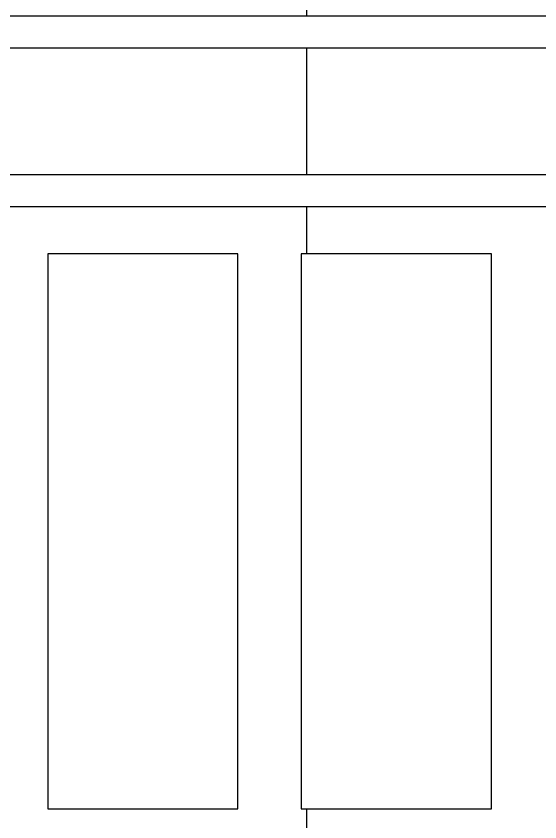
# Model space of a CAD drawing. Header units: millimetres. Extents: x -853432 to -773672, y -18171 to 22484.
# Drawn here: x -830282 to -829456, y -3692 to -2421 of the extents above; entities that cross this region are included whole.
import ezdxf
from ezdxf.xclip import XClip

# ---------------------------------------------------------------- set-up
doc = ezdxf.new("R2010")
doc.units = ezdxf.units.MM
doc.header["$XCLIPFRAME"] = 0
for name, color, linetype in [('000 - WIPEOUT', 250, 'Continuous'), ('A04_TUBE SERIES', 2, 'Continuous'), ('A11_ALU.SOLID SHEET', 2, 'Continuous')]:
    doc.layers.add(name, color=color, linetype=linetype)
doc.layers.add('A-ANNO-NOTE', color=3, linetype='Continuous', lineweight=25)

# ---------------------------------------------------------------- blocks, each defined once
blk = doc.blocks.new('*U1567')
at = {"color": 3}
for points in [[(-437.5, -3050), (437.5, -3050), (437.5, -3350), (-437.5, -3350)], [(-437.5, -3450), (437.5, -3450), (437.5, -3750), (-437.5, -3750)]]:
    blk.add_wipeout(points, dxfattribs=at).dxf.layer = '000 - WIPEOUT'
at = {"layer": 'A11_ALU.SOLID SHEET', "color": 0, "linetype": 'ByBlock'}
for points in [[(-437.5, -3350), (437.5, -3350), (437.5, -3050), (-437.5, -3050)], [(-437.5, -3750), (437.5, -3750), (437.5, -3450), (-437.5, -3450)]]:
    blk.add_lwpolyline(points, close=True, dxfattribs=at)
blk = doc.blocks.new('*U1697')
at = {"layer": 'A11_ALU.SOLID SHEET', "color": 0, "linetype": 'ByBlock', "rotation": 90}
blk.add_blockref('*U1567', (-88600, -6813), dxfattribs=at)
blk = doc.blocks.new('*U1107')
blk.add_attdef('EXTR.OVL-LENGTH_', (-25, -59.1), '', height=5)
blk.add_wipeout([(-25, 25), (25, -25), (25, 10722.5), (-25, 10722.5)]).dxf.layer = '000 - WIPEOUT'
at = {"layer": 'A04_TUBE SERIES', "color": 0}
blk.add_lwpolyline([(-25, 25), (25, -25), (25, 10722.5), (-25, 10722.5)], close=True, dxfattribs=at)
blk = doc.blocks.new('*U1117')
blk.add_attdef('EXTR.OVL-LENGTH_', (-25, -59.1), '', height=5)
blk.add_wipeout([(-25, 25), (25, -25), (25, 11022.5), (-25, 10972.5)]).dxf.layer = '000 - WIPEOUT'
at = {"layer": 'A04_TUBE SERIES', "color": 0}
blk.add_lwpolyline([(-25, 25), (25, -25), (25, 11022.5), (-25, 10972.5)], close=True, dxfattribs=at)
blk = doc.blocks.new('*U1696')
at = {"layer": 'A11_ALU.SOLID SHEET', "linetype": 'ByBlock', "rotation": 270}
for name, p in [('*U1107', (-92072, -6025.5)), ('*U1117', (-92322, -6275.5))]:
    blk.add_blockref(name, p, dxfattribs=at)

msp = doc.modelspace()

# ---------------------------------------------------------------- linework, layer by layer
at = {"layer": 'A-ANNO-NOTE'}
msp.add_line((-829824, -1915.5), (-829824, -10818.3), dxfattribs=at)

# ---------------------------------------------------------------- next in the draw order: block references
at = {"layer": 'A11_ALU.SOLID SHEET'}
ref = msp.add_blockref('*U1697', (-744682.4, 3579), dxfattribs=at)
XClip(ref).set_block_clipping_path([(-104690.1238047112, -9620.0029952966), (-34092.6543255156, 14392.9971737705)])

# ---------------------------------------------------------------- next in the draw order: block references
ref = msp.add_blockref('*U1696', (-744682.4, 3579))
XClip(ref).set_block_clipping_path([(-104690.1238047112, -9620.0029952966), (-34092.6543255156, 14392.9971737705)])

doc.saveas('drawing.dxf')
